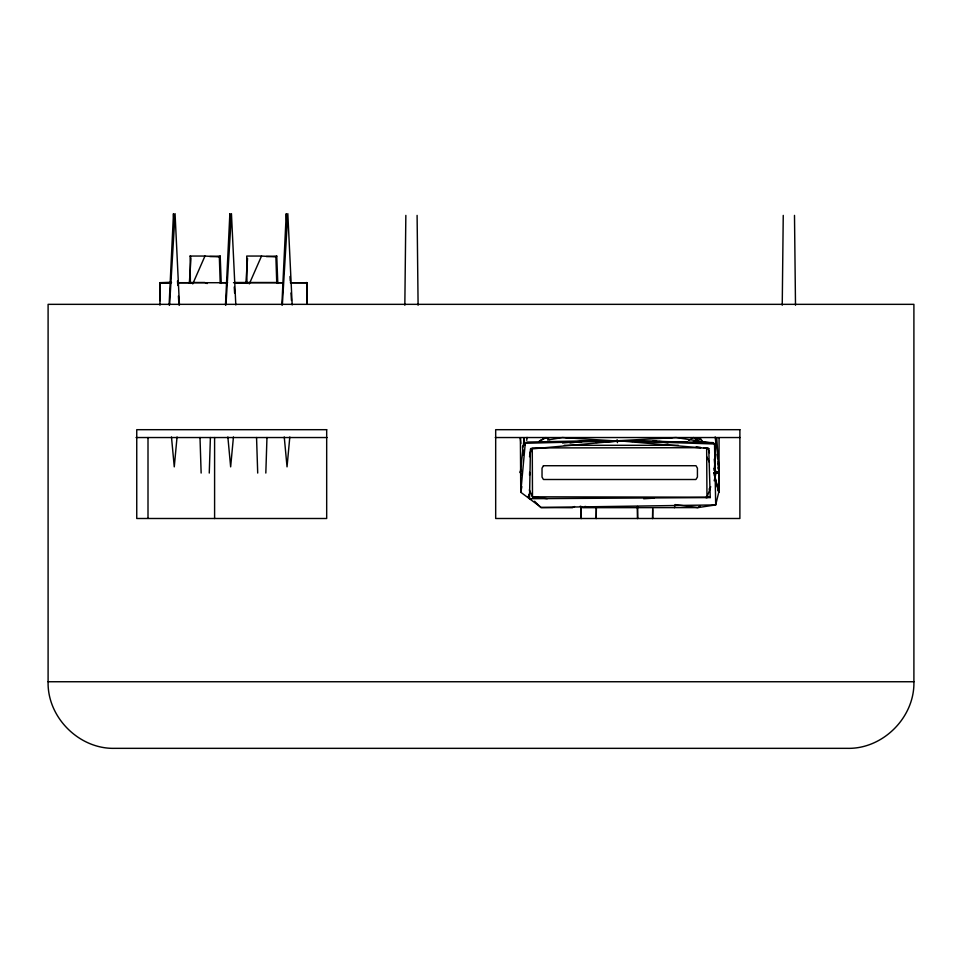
<?xml version="1.0" encoding="UTF-8"?>
<svg xmlns="http://www.w3.org/2000/svg" width="962" height="962" viewBox="0 0 962 962"><rect width="100%" height="100%" fill="white"/><g stroke="black" fill="none" stroke-linecap="round" stroke-linejoin="round"><path stroke-width="1.44" d="M159.957 305.182L159.993 282.66L170.49 282.672L159.812 282.708L160.233 285.678M913.9 681.745C914.814 717.327 882.888 749.254 847.306 748.34L114.694 748.34C79.112 749.254 47.186 717.327 48.1 681.745L48.1 304.341L913.9 304.341L913.9 681.745L48.1 681.745M596.248 518.398L596.344 507.96M652.633 518.398L652.729 507.96M404.834 305.195L405.844 215.392M596.199 518.59L596.32 508.08M652.585 518.59L652.693 509.583M782.238 305.195L783.248 215.392M306.722 303.764L307.01 282.756L306.301 282.503M714.261 470.117L716.762 438.227L719.071 471.945L718.782 492.159L715.704 504.918L697.895 507.611L582.719 507.695L580.23 506.216M714.273 470.538L719.071 472.619L718.782 492.159L714.321 475M529.581 475.264L529.641 472.342M209.259 473.051L210.401 437.518M265.825 473.051L266.967 437.518M169.108 304.954L173.473 213.66L174.194 225.637M225.481 304.954L229.858 213.66L230.579 225.637M281.866 304.954L286.243 213.66L286.965 225.637M169.589 304.954L175.06 213.66L179.437 304.954M225.974 304.954L231.445 213.66L235.81 304.954M282.347 304.954L287.818 213.66L292.195 304.954M189.334 283.321L190.969 258.369M245.887 283.321L247.535 258.369M177.056 436.976L174.266 466.859L171.476 436.976M233.441 436.976L230.652 466.859L227.862 436.976M289.815 436.976L287.037 466.859L284.247 436.976M705.928 497.33L710.353 496.861L710.245 497.582L529.509 498.701L530.447 449.038L619.504 440.873L525.276 443.278L520.767 492.267L541.245 507.491L715.704 504.918L714.538 443.987L712.938 442.604L619.732 440.644L676.058 437.542L711.904 443.061M526.731 440.331L527.044 437.409M521.067 475.084L520.382 472.306L522.847 449.939M523.172 446.957L524.158 438.011L524.759 445.226M520.382 472.655L520.887 469.757M529.533 456.709L531.12 448.28M521.849 486.64L520.767 492.267L520.382 437.674L520.863 443.47M674.434 507.695L675.047 504.593L697.895 507.611L700.216 505.892M520.382 472.306L520.995 469.432M714.189 480.808L715.92 473.496M529.677 454.822L531.252 449.362M529.328 489.923L532.491 496.813L706.962 497.174L710.317 488.131M192.761 283.886L204.966 256.048L219.336 256.902L220.202 256.072L221.236 283.429M249.314 283.886L261.532 256.048L275.89 256.902L276.755 256.072L277.802 283.429M709.054 489.165L710.786 486.844M525.276 443.278L522.51 446.584L523.196 455.242M688.564 440.368L693.542 437.542L698.532 440.885M539.466 441.137L545.911 437.542L549.723 439.658M574.567 506.517L572.462 507.695L540.836 507.563L534.583 501.238M539.321 441.053L544.6 438.239M719.071 472.619L713.948 473.569L719.071 471.945L718.097 463.191M713.948 473.569L719.071 472.45M706.12 497.787L710.353 496.861M714.032 473.015L719.071 471.945M547.643 439.995L562.433 437.542L619.504 441.173L606.216 441.895M581.926 441.45L577.573 442.039L586.291 440.873L619.504 440.873M570.045 442.989L574.47 442.412M562.554 443.001L586.291 440.873L619.504 441.173M643.674 498.761L653.992 498.136M595.887 442.448L603.27 442.051M713.744 472.582L719.071 472.306L718.217 467.953M209.764 256.517L220.202 256.072M266.33 256.517L276.755 256.072M526.827 442.075L586.291 440.873M532.275 447.919L700.685 447.703M261.532 256.048L246.729 256.06L246.945 283.429M190.38 283.429L190.139 256.048L204.966 256.048M234.307 282.503L278.018 282.503M189.983 282.708L177.982 282.708L227.501 282.708M221.476 282.708L227.477 282.708M234.981 282.72L246.981 282.72M276.984 282.72L282.984 282.72L233.501 282.708M307.01 282.756L290.476 282.72L307.01 282.756L307.01 303.727M136.051 437.542L327.068 437.542M495.262 437.542L740.067 437.542M710.245 497.582L708.753 448.508L619.732 440.873L687.084 442.051M564.357 445.31L678.33 445.31M703.655 447.883L708.753 448.508M565.993 437.722L573.124 437.734M664.886 437.746L672.005 437.758M619.732 440.873L714.538 443.987M692.989 442.255L713.636 442.977M696.055 438.72L700.564 438.9L703.33 442.316M619.732 440.644L632.948 441.474M641.762 442.015L644.708 442.195M656.084 441.137L653.174 440.873L668.013 442.929M659.006 441.402L666.293 442.063M165.849 283.285L159.788 282.744L160.257 285.642M532.275 449.398L532.491 496.813L547.246 498.701M696.235 446.849L700.685 447.474M696.344 438.083L700.564 438.9M193.182 283.381L188.949 282.503L204.665 282.503L207.251 283.537M162.879 283.345L159.981 282.696L160.173 300.709M585.004 506.409L587.902 507.07M532.491 496.813L535.221 497.643M190.139 256.048L191.065 256.902M528.066 496.38L529.509 498.701L528.679 494.348M706.878 456.974L709.355 462.193M708.116 448.508L709.391 452.741M714.081 468.302L715.355 472.546L714.273 459.078M714.369 474.386L718.782 492.159L717.688 484.98M718.253 467.279L719.071 471.56M617.087 439.694L617.448 442.664M715.187 436.928L716.161 445.683M717.135 454.437L717.616 458.814M718.181 461.026L719.071 471.26M290.007 276.515L290.284 281.012M290.993 292.977L291.45 300.469M234.259 287.001L234.62 292.977M177.513 281.012L177.778 285.498M178.415 295.971L178.944 304.954M275.89 256.902L276.767 283.321M256.553 437.518L257.708 473.051M219.336 256.902L220.214 283.321M200 437.518L201.142 473.051M794.492 215.392L795.502 305.195M637.481 506.577L637.614 518.59M581.096 506.577L581.228 518.59M417.099 215.392L418.097 305.195M637.457 506.469L637.566 518.398M581.072 506.469L581.18 518.398M706.649 447.703L706.962 497.174M719.071 437.71L719.071 473.027M214.598 437.542L214.598 518.542M148.004 437.542L148.004 518.29M543.458 465.728L542.027 468.181L542.027 477.056L543.434 479.497L695.923 479.509L697.426 477.056L697.426 468.181L696.019 465.716L543.458 465.728M171.452 282.539L159.788 282.744L171.464 282.527M326.683 429.689L136.748 429.689L136.748 518.494L326.683 518.494L326.683 429.689M739.886 429.689L495.683 429.689L495.683 518.494L739.886 518.494L739.886 429.689"/></g></svg>
